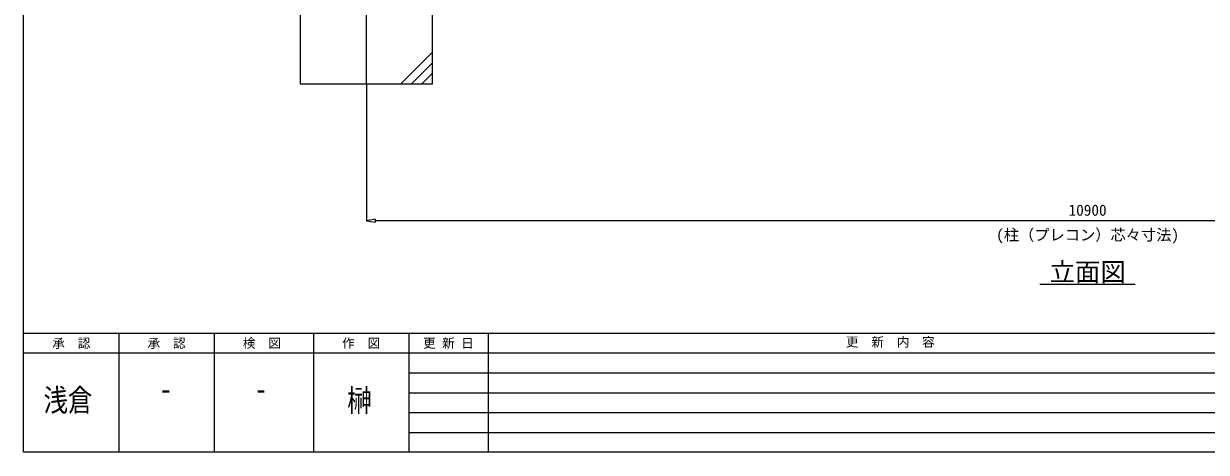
# Model space of a CAD drawing. Units: millimetres, scale not verified. Extents: x -12090 to 12090, y -18325 to 18325.
# Drawn here: x -12090 to -3153, y -18325 to -15090 of the extents above; entities that cross this region are included whole.
import ezdxf
from ezdxf.enums import TextEntityAlignment as Align

# ---------------------------------------------------------------- set-up
doc = ezdxf.new("R2010")
doc.units = ezdxf.units.MM
doc.header["$LTSCALE"] = 90
doc.linetypes.add('CHAIN2', pattern=[12, 9, -1, 1, -1])
for name, color, linetype, lineweight in [('0-9_基礎工事用PCA大', 134, 'Continuous', 18), ('0-A_図面枠', 134, 'Continuous', 18), ('0-B_寸法', 134, 'Continuous', 18), ('1-6_通芯', 134, 'CHAIN2', 18), ('1-B_文字', 134, 'Continuous', 18)]:
    doc.layers.add(name, color=color, linetype=linetype, lineweight=lineweight)
doc.styles.add('ＭＳ ゴシック', font='')
doc.styles.get('ＭＳ ゴシック').set_extended_font_data('MS Gothic')

msp = doc.modelspace()

# ---------------------------------------------------------------- linework, layer by layer
at = {"layer": '0-9_基礎工事用PCA大'}
for p, q in [((-9000.19, -15305), (-9240.19, -15545)), ((-9000.19, -15385), (-9160.19, -15545)), ((-9000.19, -15465), (-9080.19, -15545))]:
    msp.add_line(p, q, dxfattribs=at)
msp.add_lwpolyline([(-10000.2, -15545), (-9000.19, -15545), (-9000.19, -14545), (-10000.2, -14545)], close=True, dxfattribs=at)
at = {"layer": '0-A_図面枠'}
for p, q in [((-12090.19, -17425), (12059.81, -17425)), ((-11370.19, -17425), (-11370.19, -18325)), ((-10650.19, -17425), (-10650.19, -18325)), ((-9900.19, -17425), (-9900.19, -18325)), ((-9180.19, -17425), (-9180.19, -18325)), ((-8580.19, -17425), (-8580.19, -18325)), ((-12090.19, -17575), (-2520.19, -17575)), ((-9180.19, -17725), (-2520.19, -17725)), ((-9180.19, -17875), (-2520.19, -17875)), ((-9180.19, -18025), (-2520.19, -18025)), ((-9180.19, -18175), (-2520.19, -18175))]:
    msp.add_line(p, q, dxfattribs=at)
msp.add_lwpolyline([(-12090.19, -1675), (12059.81, -1675), (12059.81, -18325), (-12090.19, -18325)], close=True, dxfattribs=at)
at = {"layer": '0-B_寸法'}
for p, q in [((-9500.19, -15546), (-9500.19, -16578.15)), ((-9434.2, -16566.15), (-9500.19, -16577.15)), ((-9500.19, -16577.15), (-9434.2, -16588.15)), ((-9434.2, -16566.15), (-9434.2, -16588.15)), ((1333.81, -16577.15), (-9434.2, -16577.15))]:
    msp.add_line(p, q, dxfattribs=at)
at = {"layer": '1-6_通芯'}
msp.add_line((-9500.19, -15545), (-9500.19, -13633), dxfattribs=at)
at = {"layer": '1-B_文字'}
msp.add_line((-4410.19, -17057.15), (-3690.19, -17057.15), dxfattribs=at)

# ---------------------------------------------------------------- texts
at = {"layer": '0-A_図面枠', "style": 'ＭＳ ゴシック'}
for s, p in [('承\u3000認', (-11874.19, -17557.6)), ('承\u3000認', (-11154.19, -17557.6)), ('検\u3000図', (-10434.19, -17557.6)), ('作\u3000図', (-9684.19, -17557.6)), ('更 新 日', (-9072.19, -17557.6)), ('更\u3000新\u3000内\u3000容', (-5877.04, -17548.38))]:
    msp.add_text(s, height=70.38, dxfattribs=at).set_placement(p, align=Align.BOTTOM_LEFT)
at = {"layer": '0-A_図面枠', "style": 'ＭＳ ゴシック', "width": 0.8}
for s, p in [('浅倉', (-11939.65, -18066.62)), ('-', (-11062.56, -17981.23)), ('-', (-10342.56, -17981.23)), ('榊', (-9644.92, -18068.66))]:
    msp.add_text(s, height=168.9, dxfattribs=at).set_placement(p, align=Align.BOTTOM_LEFT)
at = {"layer": '0-B_寸法', "style": 'ＭＳ ゴシック'}
for s, p in [('10900', (-4194.19, -16565.27)), ('(柱（プレコン）芯々寸法)', (-4741.39, -16751.87))]:
    msp.add_text(s, height=84.46, dxfattribs=at).set_placement(p, align=Align.BOTTOM_LEFT)
at = {"layer": '1-B_文字', "style": 'ＭＳ ゴシック'}
msp.add_text('立面図', height=140.8, dxfattribs=at).set_placement((-4338.19, -17076.35), align=Align.BOTTOM_LEFT)

doc.saveas('drawing.dxf')
